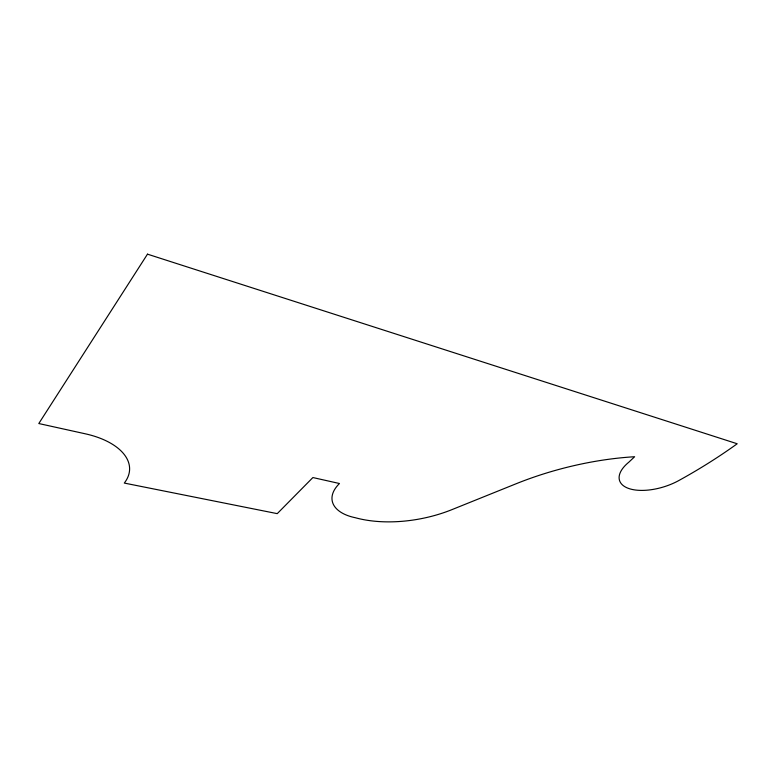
<?xml version="1.0" encoding="UTF-8"?>
<svg xmlns="http://www.w3.org/2000/svg" width="776" height="776" viewBox="0 0 776 776"><rect width="100%" height="100%" fill="white"/><g stroke="black" fill="none" stroke-linecap="round" stroke-linejoin="round"><path stroke-width="1.16" d="M147.479 254.159L38.8 423.541L85.379 433.823A70.907 37.5 0.5 0 1 124.286 483.07L277.245 513.644L312.893 477.55L339.471 483.516A50.353 26.044 -9.8 0 0 355.301 517.718A93.576 49.48 -10.8 0 0 451.971 509.619L516.118 483.758A175.589 77.328 -14.4 0 1 634.622 456.734L628.832 462.186A40.546 19.264 -17.3 0 0 628.114 488.259A40.546 19.264 -17.3 0 0 678.166 480.897A443.203 281.61 -14.2 0 0 737.2 443.765L147.479 254.159"/></g></svg>
